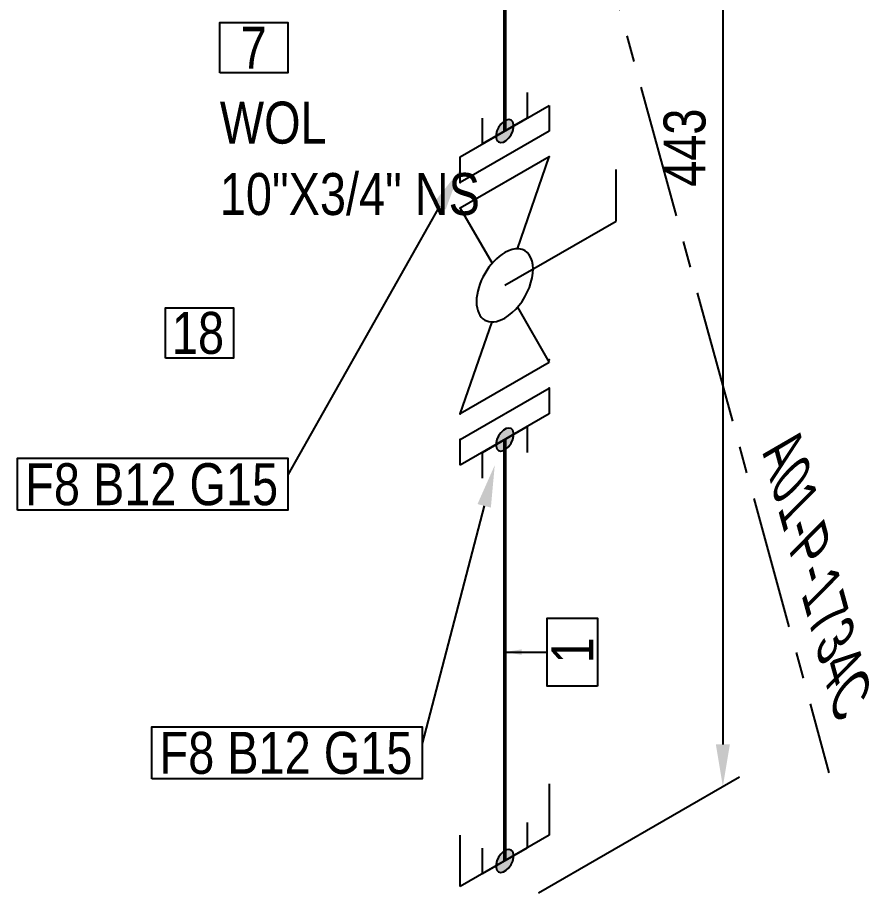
# Model space of a CAD drawing. Header units: millimetres. Extents: x 0 to 594, y 0 to 420.
# Drawn here: x 118.9 to 169.7, y 141 to 192.8 of the extents above; entities that cross this region are included whole.
import ezdxf
from ezdxf import colors
from ezdxf.entities.mleader import LeaderData, LeaderLine
from ezdxf.enums import TextEntityAlignment as Align
from ezdxf.math import Vec2, Vec3

# ---------------------------------------------------------------- set-up
doc = ezdxf.new("R2010")
doc.units = ezdxf.units.MM
doc.header["$LTSCALE"] = 0.25
doc.linetypes.add('CENTER', pattern=[50.8, 31.75, -6.35, 6.35, -6.35])
for name, color, linetype in [('기기', 6, 'Continuous'), ('기호 작은 보어', 4, 'Continuous'), ('밸브', 4, 'Continuous'), ('열 추적 선', 7, 'CENTER'), ('용접', 1, 'Continuous'), ('주석', 7, 'Continuous'), ('치수', 1, 'Continuous')]:
    doc.layers.add(name, color=color, linetype=linetype)
doc.layers.add('파이프 작은 보어', color=30, linetype='Continuous', lineweight=50)
doc.styles.add('AdskIsoAnnotation', font='arial.ttf', dxfattribs={"width": 0.8, "height": 1})
doc.styles.add('AdskIsoMetric', font='arial.ttf', dxfattribs={"width": 0.8, "height": 2.5})
doc.styles.add('AdskIsoMetric-30', font='arial.ttf', dxfattribs={"width": 0.8, "height": 2.5})
doc.styles.get("Standard").update_dxf_attribs({"font": 'arial.ttf'})
doc.dimstyles.new('AdskIsoMetric', dxfattribs={"dimtxt": 2.5, "dimasz": 2.5, "dimexe": 1, "dimexo": 2, "dimgap": 0.8, "dimtad": 1, "dimdec": 0, "dimrnd": 1, "dimzin": 0, "dimdsep": 46, "dimtxsty": 'AdskIsoMetric', "dimcen": 0, "dimclrt": 7, "dimadec": 0, "dimazin": 0, "dimtfac": 1, "dimtdec": 0, "dimtmove": 1, "dimatfit": 3, "dimfxl": 0, "dimfrac": 2, "dimtolj": 1, "dimtzin": 0, "dimarcsym": 0})

# ---------------------------------------------------------------- blocks, each defined once
blk = doc.blocks.new('나사 캡-2-IsoRight')
at = {"color": 0, "linetype": 'ByBlock', "lineweight": -2, "extrusion": (-0.707107, -0.408248, 0.57735)}
for p, q in [((0.0884, -0.2552), (0.0884, 0.1531)), ((0.0884, 0.1531), (0.2652, 0.051)), ((0.2652, -0.3572), (0.0884, -0.2552))]:
    blk.add_line(p, q, dxfattribs=at)
blk = doc.blocks.new('플랜지-2-IsoRight')
at = {"color": 0, "linetype": 'ByBlock', "lineweight": -2}
blk.add_wipeout([(0.0442, -0.2296), (-0.0442, -0.1786), (-0.0442, 0.2296), (0.0442, 0.1786)], dxfattribs=at)
at = {"color": 0, "linetype": 'ByBlock', "lineweight": -2, "extrusion": (-0.707107, -0.408248, 0.57735)}
for p, q in [((-0.0442, -0.1786), (-0.0442, 0.2296)), ((-0.0442, 0.2296), (0.0442, 0.1786)), ((0.0442, 0.1786), (0.0442, -0.2296)), ((0.0442, -0.2296), (-0.0442, -0.1786))]:
    blk.add_line(p, q, dxfattribs=at)
at = {"color": 0, "linetype": 'ByBlock', "lineweight": -2}
blk.add_wipeout([(0.0442, -0.2296), (-0.0442, -0.1786), (-0.0442, 0.2296), (0.0442, 0.1786)], dxfattribs=at)
at = {"color": 0, "linetype": 'ByBlock', "lineweight": -2, "extrusion": (-0.707107, -0.408248, 0.57735)}
for p, q in [((-0.0442, -0.1786), (-0.0442, 0.2296)), ((-0.0442, 0.2296), (0.0442, 0.1786)), ((0.0442, 0.1786), (0.0442, -0.2296)), ((0.0442, -0.2296), (-0.0442, -0.1786))]:
    blk.add_line(p, q, dxfattribs=at)
blk = doc.blocks.new('개스킷-2-IsoRight')
at = {"color": 0, "linetype": 'ByBlock', "lineweight": -2, "extrusion": (-1, 0, 0)}
for p in [(-0.0529, 0.2347), (0.0442, 0.1786), (-0.0442, -0.1786), (0.0442, -0.2296)]:
    blk.add_point(p, dxfattribs=at)
blk = doc.blocks.new('볼 밸브-2-IsoRight')
at = {"color": 0, "linetype": 'ByBlock', "lineweight": -2, "extrusion": (-0.707107, -0.408248, 0.57735)}
for p, q in [((-0.3536, 0), (-0.3536, 0.4082)), ((-0.3536, 0.4082), (-0.1006, 0.1163)), ((-0.1006, -0.0002), (-0.3536, 0)), ((0.3536, 0), (0.1007, -0.0001)), ((0.3536, -0.4082), (0.3536, 0)), ((0.1125, -0.065), (0.1125, -0.065)), ((0.1006, -0.1163), (0.3536, -0.4082))]:
    blk.add_line(p, q, dxfattribs=at)
at = {"linetype": 'ByBlock'}
for start_param, end_param in [(-2.356194, 0.785398), (0.785398, 3.926991)]:
    blk.add_ellipse((0, 0), major_axis=(-0.0796, 0.1378), ratio=0.57735, start_param=start_param, end_param=end_param, dxfattribs=at)
blk = doc.blocks.new('Operator_Lever-2-IsoRight')
at = {"color": 0, "linetype": 'ByBlock', "lineweight": -2, "extrusion": (-0.707107, -0.408248, 0.57735)}
for p, q in [((0, 0), (0, -0.5103)), ((0, -0.5103), (0.1768, -0.6124))]:
    blk.add_line(p, q, dxfattribs=at)
blk = doc.blocks.new('*D103')
at = {"layer": 'Defpoints', "color": 0}
for p in [(149.744, 219.229), (160.966, 146.999), (147.976, 139.499)]:
    blk.add_point(p, dxfattribs=at)
at = {"layer": '치수', "color": 0, "lineweight": -2}
for p, q in [((151.744, 220.383), (161.966, 226.285)), ((160.966, 223.208), (160.966, 149.499)), ((149.976, 140.654), (161.966, 147.577))]:
    blk.add_line(p, q, dxfattribs=at)
at = {"layer": '치수', "color": 0}
for points in [[(160.55, 223.208), (161.383, 223.208), (160.966, 225.708)], [(160.55, 149.499), (161.383, 149.499), (160.966, 146.999)]]:
    blk.add_solid(points, dxfattribs=at)
at = {"layer": '치수', "color": 7, "insert": (158.7, 185.045), "char_height": 2.5, "attachment_point": 5, "rotation": 90, "style": 'AdskIsoMetric-30'}
blk.add_mtext('\\A1;443', dxfattribs=at)
blk = doc.blocks.new('SocketWeld-2-IsoRight')
blk.add_hatch(color=256).paths.add_polyline_path([(0.0055, -0.0435), (0.0057, -0.0436), (0.006, -0.0436), (0.0062, -0.0436), (0.0064, -0.0437), (0.0066, -0.0437), (0.0068, -0.0438), (0.007, -0.0438), (0.0072, -0.0439), (0.0075, -0.0439), (0.0077, -0.0439), (0.0079, -0.044), (0.0081, -0.044), (0.0083, -0.0441), (0.0085, -0.0441), (0.0088, -0.0442), (0.009, -0.0442), (0.0092, -0.0443), (0.0094, -0.0443), (0.0096, -0.0443), (0.0098, -0.0444), (0.01, -0.0444), (0.0103, -0.0445), (0.0105, -0.0445), (0.0107, -0.0446), (0.0109, -0.0446), (0.0111, -0.0446), (0.0113, -0.0447), (0.0115, -0.0447), (0.0118, -0.0448), (0.012, -0.0448), (0.0122, -0.0449), (0.0124, -0.0449), (0.0126, -0.0449), (0.0128, -0.045), (0.013, -0.045), (0.0133, -0.0451), (0.0135, -0.0451), (0.0137, -0.0452), (0.0139, -0.0452), (0.0141, -0.0453), (0.0143, -0.0453), (0.0145, -0.0453), (0.0148, -0.0454), (0.015, -0.0454), (0.0152, -0.0455), (0.0154, -0.0455), (0.0156, -0.0456), (0.0158, -0.0456), (0.0161, -0.0456), (0.0161, -0.0456), (0.0162, -0.0456), (0.0164, -0.0455), (0.0166, -0.0455), (0.0168, -0.0455), (0.017, -0.0454), (0.0171, -0.0454), (0.0173, -0.0453), (0.0175, -0.0453), (0.0177, -0.0452), (0.0179, -0.0452), (0.0181, -0.0451), (0.0182, -0.0451), (0.0184, -0.045), (0.0186, -0.045), (0.0188, -0.0449), (0.019, -0.0449), (0.0192, -0.0448), (0.0193, -0.0448), (0.0195, -0.0447), (0.0197, -0.0447), (0.0199, -0.0446), (0.0201, -0.0446), (0.0203, -0.0445), (0.0204, -0.0445), (0.0206, -0.0444), (0.0208, -0.0444), (0.021, -0.0444), (0.0212, -0.0443), (0.0213, -0.0443), (0.0215, -0.0442), (0.0217, -0.0442), (0.0219, -0.0441), (0.0221, -0.0441), (0.0223, -0.044), (0.0224, -0.044), (0.0226, -0.0439), (0.0228, -0.0439), (0.023, -0.0438), (0.0232, -0.0438), (0.0234, -0.0437), (0.0235, -0.0437), (0.0237, -0.0436), (0.0239, -0.0436), (0.0241, -0.0435), (0.0243, -0.0435), (0.0245, -0.0434), (0.0246, -0.0434), (0.0248, -0.0433), (0.025, -0.0433), (0.025, -0.0433), (0.0251, -0.0432), (0.0253, -0.043), (0.0254, -0.0429), (0.0255, -0.0428), (0.0257, -0.0426), (0.0258, -0.0425), (0.0259, -0.0424), (0.0261, -0.0422), (0.0262, -0.0421), (0.0263, -0.042), (0.0265, -0.0418), (0.0266, -0.0417), (0.0267, -0.0416), (0.0269, -0.0414), (0.027, -0.0413), (0.0271, -0.0412), (0.0273, -0.041), (0.0274, -0.0409), (0.0275, -0.0408), (0.0277, -0.0406), (0.0278, -0.0405), (0.0279, -0.0403), (0.0281, -0.0402), (0.0282, -0.0401), (0.0283, -0.0399), (0.0284, -0.0398), (0.0286, -0.0397), (0.0287, -0.0395), (0.0288, -0.0394), (0.029, -0.0393), (0.0291, -0.0391), (0.0292, -0.039), (0.0294, -0.0389), (0.0295, -0.0387), (0.0296, -0.0386), (0.0298, -0.0385), (0.0299, -0.0383), (0.03, -0.0382), (0.0302, -0.0381), (0.0303, -0.0379), (0.0304, -0.0378), (0.0306, -0.0377), (0.0307, -0.0375), (0.0308, -0.0374), (0.031, -0.0373), (0.0311, -0.0371), (0.0312, -0.037), (0.0314, -0.0369), (0.0315, -0.0367), (0.0315, -0.0367), (0.0316, -0.0365), (0.0316, -0.0363), (0.0317, -0.0361), (0.0318, -0.0359), (0.0319, -0.0357), (0.0319, -0.0355), (0.032, -0.0353), (0.0321, -0.0351), (0.0321, -0.0349), (0.0322, -0.0346), (0.0323, -0.0344), (0.0323, -0.0342), (0.0324, -0.034), (0.0325, -0.0338), (0.0325, -0.0336), (0.0326, -0.0334), (0.0327, -0.0332), (0.0328, -0.033), (0.0328, -0.0328), (0.0329, -0.0326), (0.033, -0.0324), (0.033, -0.0322), (0.0331, -0.0319), (0.0332, -0.0317), (0.0332, -0.0315), (0.0333, -0.0313), (0.0334, -0.0311), (0.0335, -0.0309), (0.0335, -0.0307), (0.0336, -0.0305), (0.0337, -0.0303), (0.0337, -0.0301), (0.0338, -0.0299), (0.0339, -0.0297), (0.0339, -0.0295), (0.034, -0.0292), (0.0341, -0.029), (0.0342, -0.0288), (0.0342, -0.0286), (0.0343, -0.0284), (0.0344, -0.0282), (0.0344, -0.028), (0.0345, -0.0278), (0.0346, -0.0276), (0.0346, -0.0274), (0.0347, -0.0272), (0.0348, -0.027), (0.0349, -0.0268), (0.0349, -0.0265), (0.0349, -0.0265), (0.0349, -0.0263), (0.0349, -0.026), (0.0349, -0.0258), (0.0349, -0.0255), (0.0349, -0.0252), (0.0349, -0.025), (0.0349, -0.0247), (0.0349, -0.0245), (0.0349, -0.0242), (0.0349, -0.0239), (0.0349, -0.0237), (0.0349, -0.0234), (0.0349, -0.0232), (0.0349, -0.0229), (0.0349, -0.0226), (0.0349, -0.0224), (0.0349, -0.0221), (0.0349, -0.0219), (0.0349, -0.0216), (0.0349, -0.0213), (0.0349, -0.0211), (0.0349, -0.0208), (0.0349, -0.0206), (0.0349, -0.0203), (0.0349, -0.02), (0.0349, -0.0198), (0.0349, -0.0195), (0.0349, -0.0192), (0.0349, -0.019), (0.0349, -0.0187), (0.0349, -0.0185), (0.0349, -0.0182), (0.0349, -0.0179), (0.0349, -0.0177), (0.0349, -0.0174), (0.0349, -0.0172), (0.0349, -0.0169), (0.0349, -0.0166), (0.0349, -0.0164), (0.0349, -0.0161), (0.0349, -0.0159), (0.0349, -0.0156), (0.0349, -0.0153), (0.0349, -0.0151), (0.0349, -0.0148), (0.0349, -0.0146), (0.0349, -0.0143), (0.0349, -0.014), (0.0349, -0.0138), (0.0349, -0.0138), (0.0349, -0.0135), (0.0348, -0.0132), (0.0347, -0.0129), (0.0346, -0.0126), (0.0346, -0.0123), (0.0345, -0.012), (0.0344, -0.0118), (0.0344, -0.0115), (0.0343, -0.0112), (0.0342, -0.0109), (0.0342, -0.0106), (0.0341, -0.0103), (0.034, -0.01), (0.0339, -0.0097), (0.0339, -0.0095), (0.0338, -0.0092), (0.0337, -0.0089), (0.0337, -0.0086), (0.0336, -0.0083), (0.0335, -0.008), (0.0335, -0.0077), (0.0334, -0.0074), (0.0333, -0.0071), (0.0332, -0.0069), (0.0332, -0.0066), (0.0331, -0.0063), (0.033, -0.006), (0.033, -0.0057), (0.0329, -0.0054), (0.0328, -0.0051), (0.0328, -0.0048), (0.0327, -0.0046), (0.0326, -0.0043), (0.0325, -0.004), (0.0325, -0.0037), (0.0324, -0.0034), (0.0323, -0.0031), (0.0323, -0.0028), (0.0322, -0.0025), (0.0321, -0.0022), (0.0321, -0.002), (0.032, -0.0017), (0.0319, -0.0014), (0.0319, -0.0011), (0.0318, -0.0008), (0.0317, -0.0005), (0.0316, -0.0002), (0.0316, 0.0001), (0.0315, 0.0003), (0.0315, 0.0003), (0.0314, 0.0006), (0.0312, 0.0009), (0.0311, 0.0012), (0.031, 0.0015), (0.0308, 0.0018), (0.0307, 0.0021), (0.0306, 0.0024), (0.0304, 0.0026), (0.0303, 0.0029), (0.0302, 0.0032), (0.03, 0.0035), (0.0299, 0.0038), (0.0298, 0.0041), (0.0296, 0.0044), (0.0295, 0.0047), (0.0294, 0.0049), (0.0292, 0.0052), (0.0291, 0.0055), (0.029, 0.0058), (0.0288, 0.0061), (0.0287, 0.0064), (0.0286, 0.0067), (0.0284, 0.007), (0.0283, 0.0072), (0.0282, 0.0075), (0.0281, 0.0078), (0.0279, 0.0081), (0.0278, 0.0084), (0.0277, 0.0087), (0.0275, 0.009), (0.0274, 0.0093), (0.0273, 0.0095), (0.0271, 0.0098), (0.027, 0.0101), (0.0269, 0.0104), (0.0267, 0.0107), (0.0266, 0.011), (0.0265, 0.0113), (0.0263, 0.0116), (0.0262, 0.0118), (0.0261, 0.0121), (0.0259, 0.0124), (0.0258, 0.0127), (0.0257, 0.013), (0.0255, 0.0133), (0.0254, 0.0136), (0.0253, 0.0139), (0.0251, 0.0141), (0.025, 0.0144), (0.025, 0.0144), (0.0248, 0.0147), (0.0246, 0.015), (0.0245, 0.0152), (0.0243, 0.0155), (0.0241, 0.0157), (0.0239, 0.016), (0.0237, 0.0162), (0.0235, 0.0165), (0.0234, 0.0168), (0.0232, 0.017), (0.023, 0.0173), (0.0228, 0.0175), (0.0226, 0.0178), (0.0224, 0.0181), (0.0223, 0.0183), (0.0221, 0.0186), (0.0219, 0.0188), (0.0217, 0.0191), (0.0215, 0.0193), (0.0213, 0.0196), (0.0212, 0.0199), (0.021, 0.0201), (0.0208, 0.0204), (0.0206, 0.0206), (0.0204, 0.0209), (0.0203, 0.0212), (0.0201, 0.0214), (0.0199, 0.0217), (0.0197, 0.0219), (0.0195, 0.0222), (0.0193, 0.0225), (0.0192, 0.0227), (0.019, 0.023), (0.0188, 0.0232), (0.0186, 0.0235), (0.0184, 0.0237), (0.0182, 0.024), (0.0181, 0.0243), (0.0179, 0.0245), (0.0177, 0.0248), (0.0175, 0.025), (0.0173, 0.0253), (0.0171, 0.0256), (0.017, 0.0258), (0.0168, 0.0261), (0.0166, 0.0263), (0.0164, 0.0266), (0.0162, 0.0268), (0.0161, 0.0271), (0.0161, 0.0271), (0.0158, 0.0273), (0.0156, 0.0275), (0.0154, 0.0277), (0.0152, 0.0279), (0.015, 0.0281), (0.0148, 0.0283), (0.0145, 0.0285), (0.0143, 0.0287), (0.0141, 0.0289), (0.0139, 0.0292), (0.0137, 0.0294), (0.0135, 0.0296), (0.0133, 0.0298), (0.013, 0.03), (0.0128, 0.0302), (0.0126, 0.0304), (0.0124, 0.0306), (0.0122, 0.0308), (0.012, 0.031), (0.0118, 0.0312), (0.0115, 0.0314), (0.0113, 0.0316), (0.0111, 0.0318), (0.0109, 0.032), (0.0107, 0.0322), (0.0105, 0.0324), (0.0103, 0.0326), (0.01, 0.0328), (0.0098, 0.033), (0.0096, 0.0332), (0.0094, 0.0334), (0.0092, 0.0337), (0.009, 0.0339), (0.0088, 0.0341), (0.0085, 0.0343), (0.0083, 0.0345), (0.0081, 0.0347), (0.0079, 0.0349), (0.0077, 0.0351), (0.0075, 0.0353), (0.0072, 0.0355), (0.007, 0.0357), (0.0068, 0.0359), (0.0066, 0.0361), (0.0064, 0.0363), (0.0062, 0.0365), (0.006, 0.0367), (0.0057, 0.0369), (0.0055, 0.0371), (0.0055, 0.0371), (0.0053, 0.0373), (0.0051, 0.0374), (0.0049, 0.0375), (0.0046, 0.0377), (0.0044, 0.0378), (0.0042, 0.0379), (0.004, 0.038), (0.0037, 0.0382), (0.0035, 0.0383), (0.0033, 0.0384), (0.003, 0.0386), (0.0028, 0.0387), (0.0026, 0.0388), (0.0024, 0.039), (0.0021, 0.0391), (0.0019, 0.0392), (0.0017, 0.0393), (0.0015, 0.0395), (0.0012, 0.0396), (0.001, 0.0397), (0.0008, 0.0399), (0.0006, 0.04), (0.0003, 0.0401), (0.0001, 0.0403), (-0.0001, 0.0404), (-0.0003, 0.0405), (-0.0006, 0.0406), (-0.0008, 0.0408), (-0.001, 0.0409), (-0.0012, 0.041), (-0.0015, 0.0412), (-0.0017, 0.0413), (-0.0019, 0.0414), (-0.0021, 0.0416), (-0.0024, 0.0417), (-0.0026, 0.0418), (-0.0028, 0.042), (-0.003, 0.0421), (-0.0033, 0.0422), (-0.0035, 0.0423), (-0.0037, 0.0425), (-0.004, 0.0426), (-0.0042, 0.0427), (-0.0044, 0.0429), (-0.0046, 0.043), (-0.0049, 0.0431), (-0.0051, 0.0433), (-0.0053, 0.0434), (-0.0055, 0.0435), (-0.0055, 0.0435), (-0.0057, 0.0436), (-0.006, 0.0436), (-0.0062, 0.0436), (-0.0064, 0.0437), (-0.0066, 0.0437), (-0.0068, 0.0438), (-0.007, 0.0438), (-0.0072, 0.0439), (-0.0075, 0.0439), (-0.0077, 0.0439), (-0.0079, 0.044), (-0.0081, 0.044), (-0.0083, 0.0441), (-0.0085, 0.0441), (-0.0088, 0.0442), (-0.009, 0.0442), (-0.0092, 0.0443), (-0.0094, 0.0443), (-0.0096, 0.0443), (-0.0098, 0.0444), (-0.01, 0.0444), (-0.0103, 0.0445), (-0.0105, 0.0445), (-0.0107, 0.0446), (-0.0109, 0.0446), (-0.0111, 0.0446), (-0.0113, 0.0447), (-0.0115, 0.0447), (-0.0118, 0.0448), (-0.012, 0.0448), (-0.0122, 0.0449), (-0.0124, 0.0449), (-0.0126, 0.0449), (-0.0128, 0.045), (-0.013, 0.045), (-0.0133, 0.0451), (-0.0135, 0.0451), (-0.0137, 0.0452), (-0.0139, 0.0452), (-0.0141, 0.0453), (-0.0143, 0.0453), (-0.0145, 0.0453), (-0.0148, 0.0454), (-0.015, 0.0454), (-0.0152, 0.0455), (-0.0154, 0.0455), (-0.0156, 0.0456), (-0.0158, 0.0456), (-0.0161, 0.0456), (-0.0161, 0.0456), (-0.0162, 0.0456), (-0.0164, 0.0455), (-0.0166, 0.0455), (-0.0168, 0.0455), (-0.017, 0.0454), (-0.0171, 0.0454), (-0.0173, 0.0453), (-0.0175, 0.0453), (-0.0177, 0.0452), (-0.0179, 0.0452), (-0.0181, 0.0451), (-0.0182, 0.0451), (-0.0184, 0.045), (-0.0186, 0.045), (-0.0188, 0.0449), (-0.019, 0.0449), (-0.0192, 0.0448), (-0.0193, 0.0448), (-0.0195, 0.0447), (-0.0197, 0.0447), (-0.0199, 0.0446), (-0.0201, 0.0446), (-0.0203, 0.0445), (-0.0204, 0.0445), (-0.0206, 0.0444), (-0.0208, 0.0444), (-0.021, 0.0444), (-0.0212, 0.0443), (-0.0213, 0.0443), (-0.0215, 0.0442), (-0.0217, 0.0442), (-0.0219, 0.0441), (-0.0221, 0.0441), (-0.0223, 0.044), (-0.0224, 0.044), (-0.0226, 0.0439), (-0.0228, 0.0439), (-0.023, 0.0438), (-0.0232, 0.0438), (-0.0234, 0.0437), (-0.0235, 0.0437), (-0.0237, 0.0436), (-0.0239, 0.0436), (-0.0241, 0.0435), (-0.0243, 0.0435), (-0.0245, 0.0434), (-0.0246, 0.0434), (-0.0248, 0.0433), (-0.025, 0.0433), (-0.025, 0.0433), (-0.0251, 0.0432), (-0.0253, 0.043), (-0.0254, 0.0429), (-0.0255, 0.0428), (-0.0257, 0.0426), (-0.0258, 0.0425), (-0.0259, 0.0424), (-0.0261, 0.0422), (-0.0262, 0.0421), (-0.0263, 0.042), (-0.0265, 0.0418), (-0.0266, 0.0417), (-0.0267, 0.0416), (-0.0269, 0.0414), (-0.027, 0.0413), (-0.0271, 0.0412), (-0.0273, 0.041), (-0.0274, 0.0409), (-0.0275, 0.0408), (-0.0277, 0.0406), (-0.0278, 0.0405), (-0.0279, 0.0403), (-0.0281, 0.0402), (-0.0282, 0.0401), (-0.0283, 0.0399), (-0.0284, 0.0398), (-0.0286, 0.0397), (-0.0287, 0.0395), (-0.0288, 0.0394), (-0.029, 0.0393), (-0.0291, 0.0391), (-0.0292, 0.039), (-0.0294, 0.0389), (-0.0295, 0.0387), (-0.0296, 0.0386), (-0.0298, 0.0385), (-0.0299, 0.0383), (-0.03, 0.0382), (-0.0302, 0.0381), (-0.0303, 0.0379), (-0.0304, 0.0378), (-0.0306, 0.0377), (-0.0307, 0.0375), (-0.0308, 0.0374), (-0.031, 0.0373), (-0.0311, 0.0371), (-0.0312, 0.037), (-0.0314, 0.0369), (-0.0315, 0.0367), (-0.0315, 0.0367), (-0.0316, 0.0365), (-0.0316, 0.0363), (-0.0317, 0.0361), (-0.0318, 0.0359), (-0.0319, 0.0357), (-0.0319, 0.0355), (-0.032, 0.0353), (-0.0321, 0.0351), (-0.0321, 0.0349), (-0.0322, 0.0346), (-0.0323, 0.0344), (-0.0323, 0.0342), (-0.0324, 0.034), (-0.0325, 0.0338), (-0.0325, 0.0336), (-0.0326, 0.0334), (-0.0327, 0.0332), (-0.0328, 0.033), (-0.0328, 0.0328), (-0.0329, 0.0326), (-0.033, 0.0324), (-0.033, 0.0322), (-0.0331, 0.0319), (-0.0332, 0.0317), (-0.0332, 0.0315), (-0.0333, 0.0313), (-0.0334, 0.0311), (-0.0335, 0.0309), (-0.0335, 0.0307), (-0.0336, 0.0305), (-0.0337, 0.0303), (-0.0337, 0.0301), (-0.0338, 0.0299), (-0.0339, 0.0297), (-0.0339, 0.0295), (-0.034, 0.0292), (-0.0341, 0.029), (-0.0342, 0.0288), (-0.0342, 0.0286), (-0.0343, 0.0284), (-0.0344, 0.0282), (-0.0344, 0.028), (-0.0345, 0.0278), (-0.0346, 0.0276), (-0.0346, 0.0274), (-0.0347, 0.0272), (-0.0348, 0.027), (-0.0349, 0.0268), (-0.0349, 0.0265), (-0.0349, 0.0265), (-0.0349, 0.0263), (-0.0349, 0.026), (-0.0349, 0.0258), (-0.0349, 0.0255), (-0.0349, 0.0252), (-0.0349, 0.025), (-0.0349, 0.0247), (-0.0349, 0.0245), (-0.0349, 0.0242), (-0.0349, 0.0239), (-0.0349, 0.0237), (-0.0349, 0.0234), (-0.0349, 0.0232), (-0.0349, 0.0229), (-0.0349, 0.0226), (-0.0349, 0.0224), (-0.0349, 0.0221), (-0.0349, 0.0219), (-0.0349, 0.0216), (-0.0349, 0.0213), (-0.0349, 0.0211), (-0.0349, 0.0208), (-0.0349, 0.0206), (-0.0349, 0.0203), (-0.0349, 0.02), (-0.0349, 0.0198), (-0.0349, 0.0195), (-0.0349, 0.0192), (-0.0349, 0.019), (-0.0349, 0.0187), (-0.0349, 0.0185), (-0.0349, 0.0182), (-0.0349, 0.0179), (-0.0349, 0.0177), (-0.0349, 0.0174), (-0.0349, 0.0172), (-0.0349, 0.0169), (-0.0349, 0.0166), (-0.0349, 0.0164), (-0.0349, 0.0161), (-0.0349, 0.0159), (-0.0349, 0.0156), (-0.0349, 0.0153), (-0.0349, 0.0151), (-0.0349, 0.0148), (-0.0349, 0.0146), (-0.0349, 0.0143), (-0.0349, 0.014), (-0.0349, 0.0138), (-0.0349, 0.0138), (-0.0349, 0.0135), (-0.0348, 0.0132), (-0.0347, 0.0129), (-0.0346, 0.0126), (-0.0346, 0.0123), (-0.0345, 0.012), (-0.0344, 0.0118), (-0.0344, 0.0115), (-0.0343, 0.0112), (-0.0342, 0.0109), (-0.0342, 0.0106), (-0.0341, 0.0103), (-0.034, 0.01), (-0.0339, 0.0097), (-0.0339, 0.0095), (-0.0338, 0.0092), (-0.0337, 0.0089), (-0.0337, 0.0086), (-0.0336, 0.0083), (-0.0335, 0.008), (-0.0335, 0.0077), (-0.0334, 0.0074), (-0.0333, 0.0071), (-0.0332, 0.0069), (-0.0332, 0.0066), (-0.0331, 0.0063), (-0.033, 0.006), (-0.033, 0.0057), (-0.0329, 0.0054), (-0.0328, 0.0051), (-0.0328, 0.0048), (-0.0327, 0.0046), (-0.0326, 0.0043), (-0.0325, 0.004), (-0.0325, 0.0037), (-0.0324, 0.0034), (-0.0323, 0.0031), (-0.0323, 0.0028), (-0.0322, 0.0025), (-0.0321, 0.0022), (-0.0321, 0.002), (-0.032, 0.0017), (-0.0319, 0.0014), (-0.0319, 0.0011), (-0.0318, 0.0008), (-0.0317, 0.0005), (-0.0316, 0.0002), (-0.0316, -0.0001), (-0.0315, -0.0003), (-0.0315, -0.0003), (-0.0314, -0.0006), (-0.0312, -0.0009), (-0.0311, -0.0012), (-0.031, -0.0015), (-0.0308, -0.0018), (-0.0307, -0.0021), (-0.0306, -0.0024), (-0.0304, -0.0026), (-0.0303, -0.0029), (-0.0302, -0.0032), (-0.03, -0.0035), (-0.0299, -0.0038), (-0.0298, -0.0041), (-0.0296, -0.0044), (-0.0295, -0.0047), (-0.0294, -0.0049), (-0.0292, -0.0052), (-0.0291, -0.0055), (-0.029, -0.0058), (-0.0288, -0.0061), (-0.0287, -0.0064), (-0.0286, -0.0067), (-0.0284, -0.007), (-0.0283, -0.0072), (-0.0282, -0.0075), (-0.0281, -0.0078), (-0.0279, -0.0081), (-0.0278, -0.0084), (-0.0277, -0.0087), (-0.0275, -0.009), (-0.0274, -0.0093), (-0.0273, -0.0095), (-0.0271, -0.0098), (-0.027, -0.0101), (-0.0269, -0.0104), (-0.0267, -0.0107), (-0.0266, -0.011), (-0.0265, -0.0113), (-0.0263, -0.0116), (-0.0262, -0.0118), (-0.0261, -0.0121), (-0.0259, -0.0124), (-0.0258, -0.0127), (-0.0257, -0.013), (-0.0255, -0.0133), (-0.0254, -0.0136), (-0.0253, -0.0139), (-0.0251, -0.0141), (-0.025, -0.0144), (-0.025, -0.0144), (-0.0248, -0.0147), (-0.0246, -0.015), (-0.0245, -0.0152), (-0.0243, -0.0155), (-0.0241, -0.0157), (-0.0239, -0.016), (-0.0237, -0.0162), (-0.0235, -0.0165), (-0.0234, -0.0168), (-0.0232, -0.017), (-0.023, -0.0173), (-0.0228, -0.0175), (-0.0226, -0.0178), (-0.0224, -0.0181), (-0.0223, -0.0183), (-0.0221, -0.0186), (-0.0219, -0.0188), (-0.0217, -0.0191), (-0.0215, -0.0193), (-0.0213, -0.0196), (-0.0212, -0.0199), (-0.021, -0.0201), (-0.0208, -0.0204), (-0.0206, -0.0206), (-0.0204, -0.0209), (-0.0203, -0.0212), (-0.0201, -0.0214), (-0.0199, -0.0217), (-0.0197, -0.0219), (-0.0195, -0.0222), (-0.0193, -0.0225), (-0.0192, -0.0227), (-0.019, -0.023), (-0.0188, -0.0232), (-0.0186, -0.0235), (-0.0184, -0.0237), (-0.0182, -0.024), (-0.0181, -0.0243), (-0.0179, -0.0245), (-0.0177, -0.0248), (-0.0175, -0.025), (-0.0173, -0.0253), (-0.0171, -0.0256), (-0.017, -0.0258), (-0.0168, -0.0261), (-0.0166, -0.0263), (-0.0164, -0.0266), (-0.0162, -0.0268), (-0.0161, -0.0271), (-0.0161, -0.0271), (-0.0158, -0.0273), (-0.0156, -0.0275), (-0.0154, -0.0277), (-0.0152, -0.0279), (-0.015, -0.0281), (-0.0148, -0.0283), (-0.0145, -0.0285), (-0.0143, -0.0287), (-0.0141, -0.0289), (-0.0139, -0.0292), (-0.0137, -0.0294), (-0.0135, -0.0296), (-0.0133, -0.0298), (-0.013, -0.03), (-0.0128, -0.0302), (-0.0126, -0.0304), (-0.0124, -0.0306), (-0.0122, -0.0308), (-0.012, -0.031), (-0.0118, -0.0312), (-0.0115, -0.0314), (-0.0113, -0.0316), (-0.0111, -0.0318), (-0.0109, -0.032), (-0.0107, -0.0322), (-0.0105, -0.0324), (-0.0103, -0.0326), (-0.01, -0.0328), (-0.0098, -0.033), (-0.0096, -0.0332), (-0.0094, -0.0334), (-0.0092, -0.0337), (-0.009, -0.0339), (-0.0088, -0.0341), (-0.0085, -0.0343), (-0.0083, -0.0345), (-0.0081, -0.0347), (-0.0079, -0.0349), (-0.0077, -0.0351), (-0.0075, -0.0353), (-0.0072, -0.0355), (-0.007, -0.0357), (-0.0068, -0.0359), (-0.0066, -0.0361), (-0.0064, -0.0363), (-0.0062, -0.0365), (-0.006, -0.0367), (-0.0057, -0.0369), (-0.0055, -0.0371), (-0.0055, -0.0371), (-0.0053, -0.0373), (-0.0051, -0.0374), (-0.0049, -0.0375), (-0.0046, -0.0377), (-0.0044, -0.0378), (-0.0042, -0.0379), (-0.004, -0.038), (-0.0037, -0.0382), (-0.0035, -0.0383), (-0.0033, -0.0384), (-0.003, -0.0386), (-0.0028, -0.0387), (-0.0026, -0.0388), (-0.0024, -0.039), (-0.0021, -0.0391), (-0.0019, -0.0392), (-0.0017, -0.0393), (-0.0015, -0.0395), (-0.0012, -0.0396), (-0.001, -0.0397), (-0.0008, -0.0399), (-0.0006, -0.04), (-0.0003, -0.0401), (-0.0001, -0.0403), (0.0001, -0.0404), (0.0003, -0.0405), (0.0006, -0.0406), (0.0008, -0.0408), (0.001, -0.0409), (0.0012, -0.041), (0.0015, -0.0412), (0.0017, -0.0413), (0.0019, -0.0414), (0.0021, -0.0416), (0.0024, -0.0417), (0.0026, -0.0418), (0.0028, -0.042), (0.003, -0.0421), (0.0033, -0.0422), (0.0035, -0.0423), (0.0037, -0.0425), (0.004, -0.0426), (0.0042, -0.0427), (0.0044, -0.0429), (0.0046, -0.043), (0.0049, -0.0431), (0.0051, -0.0433), (0.0053, -0.0434)], flags=0)
at = {"color": 0, "linetype": 'ByBlock', "lineweight": -2, "extrusion": (-0.707107, -0.408248, 0.57735)}
for p, q in [((-0.0884, 0.1531), (0, 0.1021)), ((0, 0.1021), (0, -0.1021)), ((-0.0315, 0.0367), (-0.0349, 0.0265)), ((-0.025, 0.0433), (-0.0315, 0.0367)), ((-0.0161, 0.0456), (-0.025, 0.0433)), ((-0.0055, 0.0435), (-0.0161, 0.0456)), ((0.0055, 0.0371), (-0.0055, 0.0435)), ((0.0161, 0.0271), (0.0055, 0.0371)), ((-0.0349, 0.0265), (-0.0349, 0.0138)), ((-0.0349, 0.0138), (-0.0315, -0.0003)), ((0.025, 0.0144), (0.0161, 0.0271)), ((0.0315, 0.0003), (0.025, 0.0144)), ((0.0349, -0.0138), (0.0315, 0.0003)), ((-0.0315, -0.0003), (-0.025, -0.0144)), ((-0.025, -0.0144), (-0.0161, -0.0271)), ((-0.0161, -0.0271), (-0.0055, -0.0371)), ((0.0315, -0.0367), (0.0349, -0.0265)), ((0.0349, -0.0265), (0.0349, -0.0138)), ((0, -0.1021), (-0.0884, -0.051)), ((-0.0055, -0.0371), (0.0055, -0.0435)), ((0.0055, -0.0435), (0.0161, -0.0456)), ((0.0161, -0.0456), (0.025, -0.0433)), ((0.025, -0.0433), (0.0315, -0.0367))]:
    blk.add_line(p, q, dxfattribs=at)
blk = doc.blocks.new('AnnoRect')
at = {"color": 0, "linetype": 'ByBlock', "lineweight": -2}
blk.add_wipeout([(-0.8095, -0.6), (-0.8095, 0.6), (0.8095, 0.6), (0.8095, -0.6)], dxfattribs=at)
blk.add_lwpolyline([(-0.8095, -0.6), (-0.8095, 0.6), (0.8095, 0.6), (0.8095, -0.6)], close=True, dxfattribs=at)
at = {"color": 0, "linetype": 'ByBlock', "lineweight": -2, "style": 'AdskIsoAnnotation', "width": 0.8}
blk.add_attdef('XX', text='', height=1, dxfattribs=at).set_placement((0, 0), align=Align.MIDDLE_CENTER)

msp = doc.modelspace()

# ---------------------------------------------------------------- block references
at = {"layer": '기호 작은 보어', "xscale": 15, "yscale": 15, "zscale": 15, "rotation": 119.9999999992298}
msp.add_blockref('나사 캡-2-IsoRight', (147.976, 141.03), dxfattribs=at)
at = {"layer": '밸브', "xscale": 15, "yscale": 15, "zscale": 15}
for name, p, rotation in [('개스킷-2-IsoRight', (147.976, 183.738), 299.9999999992298), ('Operator_Lever-2-IsoRight', (147.976, 176.849), 119.999999999663), ('플랜지-2-IsoRight', (147.976, 168.429), 119.9999999992298)]:
    msp.add_blockref(name, p, dxfattribs=dict(at, rotation=rotation))
at = {"layer": '용접', "xscale": 15, "yscale": 15, "zscale": 15, "rotation": 300.0000247505477}
msp.add_blockref('SocketWeld-2-IsoRight', (147.976, 142.561), dxfattribs=at)
at = {"layer": '주석'}
ref = msp.add_blockref('AnnoRect', (133.024, 191.007), dxfattribs=dict(at, xscale=2.5, yscale=2.5, zscale=2.5))
ref.add_attrib('XX_001', '7', (132.244, 189.757), dxfattribs={"layer": '0', "color": 0, "linetype": 'ByBlock', "lineweight": -2, "height": 2.5, "style": 'AdskIsoAnnotation', "width": 0.8})
ref = msp.add_blockref('AnnoRect', (129.79, 174), dxfattribs=dict(at, xscale=2.5, yscale=2.5, zscale=2.5))
ref.add_attrib('XX_001', '18', (128.145, 172.766), dxfattribs={"layer": '0', "color": 0, "linetype": 'ByBlock', "lineweight": -2, "height": 2.5, "style": 'AdskIsoAnnotation', "width": 0.8})

# ---------------------------------------------------------------- texts
at = {"layer": '기기', "style": 'AdskIsoMetric-30', "oblique": 330, "width": 0.8}
msp.add_text('A01-P-1734C', height=2.5, rotation=285.3406, dxfattribs=at).set_placement((163.339, 166.799))
at = {"layer": '주석', "insert": (131, 185.254), "char_height": 2.5, "attachment_point": 7, "style": 'AdskIsoAnnotation'}
msp.add_mtext('{\\Q0;WOL}', dxfattribs=at)

# ---------------------------------------------------------------- leaders
at = {"layer": '주석'}
ml = msp.add_multileader_mtext('Standard', dxfattribs=at)
ml.set_content('')
ml.set_leader_properties()
ml.build(insert=Vec2(0, 0))
ml.multileader.update_dxf_attribs({"dogleg_length": 0, "arrow_head_size": 0})
ctx = ml.context
ctx.base_point, ctx.arrow_head_size = Vec3(150.5, 155), 0
notes = []
notes.append((ctx, [(0, (1, 1, 0), (150.5, 155), (-1, 0), 0, [(0, [(147.976, 155)], 0, [])])]))
ctx.mtext, ml.multileader.dxf.content_type = None, 0
for ctx, leaders in notes:
    for number, flags, end, landing, length, lines in leaders:
        leader = LeaderData()
        leader.index, (leader.has_last_leader_line, leader.has_dogleg_vector, leader.attachment_direction) = number, flags
        leader.last_leader_point, leader.dogleg_vector, leader.dogleg_length = Vec3(end), Vec3(landing), length
        for number, points, colour, breaks in lines:
            line = LeaderLine()
            line.index, line.vertices, line.color, line.breaks = number, Vec3.list(points), colors.encode_raw_color(colour), breaks
            leader.lines.append(line)
        ctx.leaders.append(leader)

# ---------------------------------------------------------------- next in the draw order: linework, layer by layer
at = {"layer": '파이프 작은 보어'}
msp.add_lwpolyline([(147.976, 142.561), (147.976, 167.663)], dxfattribs=at)

# ---------------------------------------------------------------- next in the draw order: block references
at = {"layer": '밸브', "xscale": 15, "yscale": 15, "zscale": 15}
for name, p, rotation in [('볼 밸브-2-IsoRight', (147.976, 176.849), 119.9999999993501), ('개스킷-2-IsoRight', (147.976, 169.96), 299.9999999994224)]:
    msp.add_blockref(name, p, dxfattribs=dict(at, rotation=rotation))
at = {"layer": '용접', "xscale": 15, "yscale": 15, "zscale": 15, "rotation": 120.000024750393}
msp.add_blockref('SocketWeld-2-IsoRight', (147.976, 167.663), dxfattribs=at)

# ---------------------------------------------------------------- next in the draw order: leaders
at = {"layer": '주석'}
ml = msp.add_multileader_mtext('Standard', dxfattribs=at)
ml.set_content('')
ml.set_leader_properties()
ml.build(insert=Vec2(0, 0))
ml.multileader.update_dxf_attribs({"dogleg_length": 0, "arrow_head_size": 2.5})
ctx = ml.context
ctx.base_point, ctx.arrow_head_size = Vec3(143.06, 149.551), 2.5
notes = []
notes.append((ctx, [(0, (1, 1, 0), (143.06, 149.551), (-1, 0), 0, [(0, [(147.378, 166.133)], 0, [])])]))
ctx.mtext, ml.multileader.dxf.content_type = None, 0
for ctx, leaders in notes:
    for number, flags, end, landing, length, lines in leaders:
        leader = LeaderData()
        leader.index, (leader.has_last_leader_line, leader.has_dogleg_vector, leader.attachment_direction) = number, flags
        leader.last_leader_point, leader.dogleg_vector, leader.dogleg_length = Vec3(end), Vec3(landing), length
        for number, points, colour, breaks in lines:
            line = LeaderLine()
            line.index, line.vertices, line.color, line.breaks = number, Vec3.list(points), colors.encode_raw_color(colour), breaks
            leader.lines.append(line)
        ctx.leaders.append(leader)

# ---------------------------------------------------------------- next in the draw order: block references
at = {"layer": '밸브', "xscale": 15, "yscale": 15, "zscale": 15, "rotation": 299.9999999996149}
msp.add_blockref('플랜지-2-IsoRight', (147.976, 185.269), dxfattribs=at)
at = {"layer": '주석'}
ref = msp.add_blockref('AnnoRect', (135, 149), dxfattribs=dict(at, xscale=9.956642066420665, yscale=2.585266030013643, zscale=2.5))
ref.add_attrib('XX_001', 'F8 B12 G15', (127.409, 147.75), dxfattribs={"layer": '0', "color": 0, "linetype": 'ByBlock', "lineweight": -2, "height": 2.5, "style": 'AdskIsoAnnotation', "width": 0.8})

# ---------------------------------------------------------------- next in the draw order: linework, layer by layer
at = {"layer": '파이프 작은 보어'}
msp.add_lwpolyline([(147.976, 186.035), (147.976, 211.137)], dxfattribs=at)

# ---------------------------------------------------------------- next in the draw order: block references
at = {"layer": '용접', "xscale": 15, "yscale": 15, "zscale": 15, "rotation": 300.000024750393}
msp.add_blockref('SocketWeld-2-IsoRight', (147.976, 186.035), dxfattribs=at)

# ---------------------------------------------------------------- next in the draw order: texts
at = {"layer": '주석', "insert": (131, 181), "char_height": 2.5, "attachment_point": 7, "style": 'AdskIsoAnnotation'}
msp.add_mtext('{\\Q0;10"X3/4" NS}', dxfattribs=at)

# ---------------------------------------------------------------- next in the draw order: dimensions: what is measured, and where the dimension line sits
at = {"layer": '치수'}
dim = msp.add_linear_dim(base=(160.966, 146.999), p1=(149.744, 219.229), p2=(147.976, 139.499), angle=270, text='443', dimstyle='AdskIsoMetric', override={"dimtad": 0, "dimlfac": 5.560277, "dimtxsty": 'AdskIsoMetric-30', "dimse1": 0, "dimse2": 0, "dimsd1": 0, "dimsd2": 0, "dimtmove": 1}, dxfattribs=at)
dim.commit()
dim.dimension.update_dxf_attribs({"geometry": '*D103', "text_midpoint": (158.7, 185.045), "dimtype": 160})

# ---------------------------------------------------------------- next in the draw order: leaders
at = {"layer": '주석'}
ml = msp.add_multileader_mtext('Standard', dxfattribs=at)
ml.set_content('')
ml.set_leader_properties()
ml.build(insert=Vec2(0, 0))
ml.multileader.update_dxf_attribs({"dogleg_length": 0, "arrow_head_size": 2.5})
ctx = ml.context
ctx.base_point, ctx.arrow_head_size = Vec3(135.06, 165.551), 2.5
notes = []
notes.append((ctx, [(0, (1, 1, 0), (135.06, 165.551), (-1, 0), 0, [(0, [(145.324, 183.738)], 0, [])])]))
ctx.mtext, ml.multileader.dxf.content_type = None, 0
for ctx, leaders in notes:
    for number, flags, end, landing, length, lines in leaders:
        leader = LeaderData()
        leader.index, (leader.has_last_leader_line, leader.has_dogleg_vector, leader.attachment_direction) = number, flags
        leader.last_leader_point, leader.dogleg_vector, leader.dogleg_length = Vec3(end), Vec3(landing), length
        for number, points, colour, breaks in lines:
            line = LeaderLine()
            line.index, line.vertices, line.color, line.breaks = number, Vec3.list(points), colors.encode_raw_color(colour), breaks
            leader.lines.append(line)
        ctx.leaders.append(leader)

# ---------------------------------------------------------------- next in the draw order: block references
ref = msp.add_blockref('AnnoRect', (127, 165), dxfattribs=dict(at, xscale=9.956642066420665, yscale=2.585266030013643, zscale=2.5))
ref.add_attrib('XX_001', 'F8 B12 G15', (119.409, 163.75), dxfattribs={"layer": '0', "color": 0, "linetype": 'ByBlock', "lineweight": -2, "height": 2.5, "style": 'AdskIsoAnnotation', "width": 0.8})
ref = msp.add_blockref('AnnoRect', (152, 155), dxfattribs=dict(at, xscale=2.500000000000001, yscale=2.500000000000001, zscale=2.500000000000001, rotation=90.00004729178093))
ref.add_attrib('XX_001', '1', (153.255, 154.327), dxfattribs={"layer": '0', "color": 0, "linetype": 'ByBlock', "lineweight": -2, "height": 2.5, "rotation": 90, "style": 'AdskIsoAnnotation', "width": 0.8})

# ---------------------------------------------------------------- next in the draw order: linework, layer by layer
at = {"layer": '열 추적 선', "color": 1}
msp.add_line((152.724, 200.899), (167.287, 147.816), dxfattribs=at)

doc.saveas('drawing.dxf')
